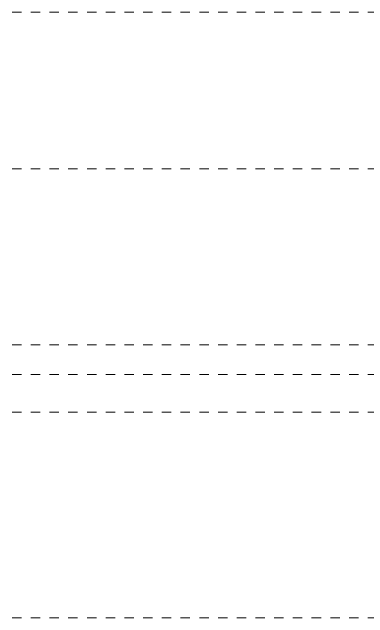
# Model space of a CAD drawing. Header units: metres. Extents: x 10.2 to 20.8, y -0.2 to 6.6.
# Drawn here: x 10.18 to 13.98, y 0 to 6.47 of the extents above; entities that cross this region are included whole.
import ezdxf

# ---------------------------------------------------------------- set-up
doc = ezdxf.new("R2010")
doc.units = ezdxf.units.M
doc.linetypes.add('_Pontos', pattern=[0.002, 0, -0.002])
doc.layers.add('Níveis', color=10, linetype='Continuous', lineweight=9)

msp = doc.modelspace()

# ---------------------------------------------------------------- linework, layer by layer
at = {"layer": 'Níveis', "color": 9, "linetype": '_Pontos'}
for p, q in [((10.1834, 6.475), (20.7145, 6.475)), ((10.1834, 4.8), (20.7145, 4.8)), ((10.1834, 2.9202), (20.7145, 2.9202)), ((10.1834, 2.6), (20.7145, 2.6)), ((10.1834, 2.2), (20.7145, 2.2)), ((10.1834, 0), (20.7145, 0))]:
    msp.add_line(p, q, dxfattribs=at)

doc.saveas('drawing.dxf')
